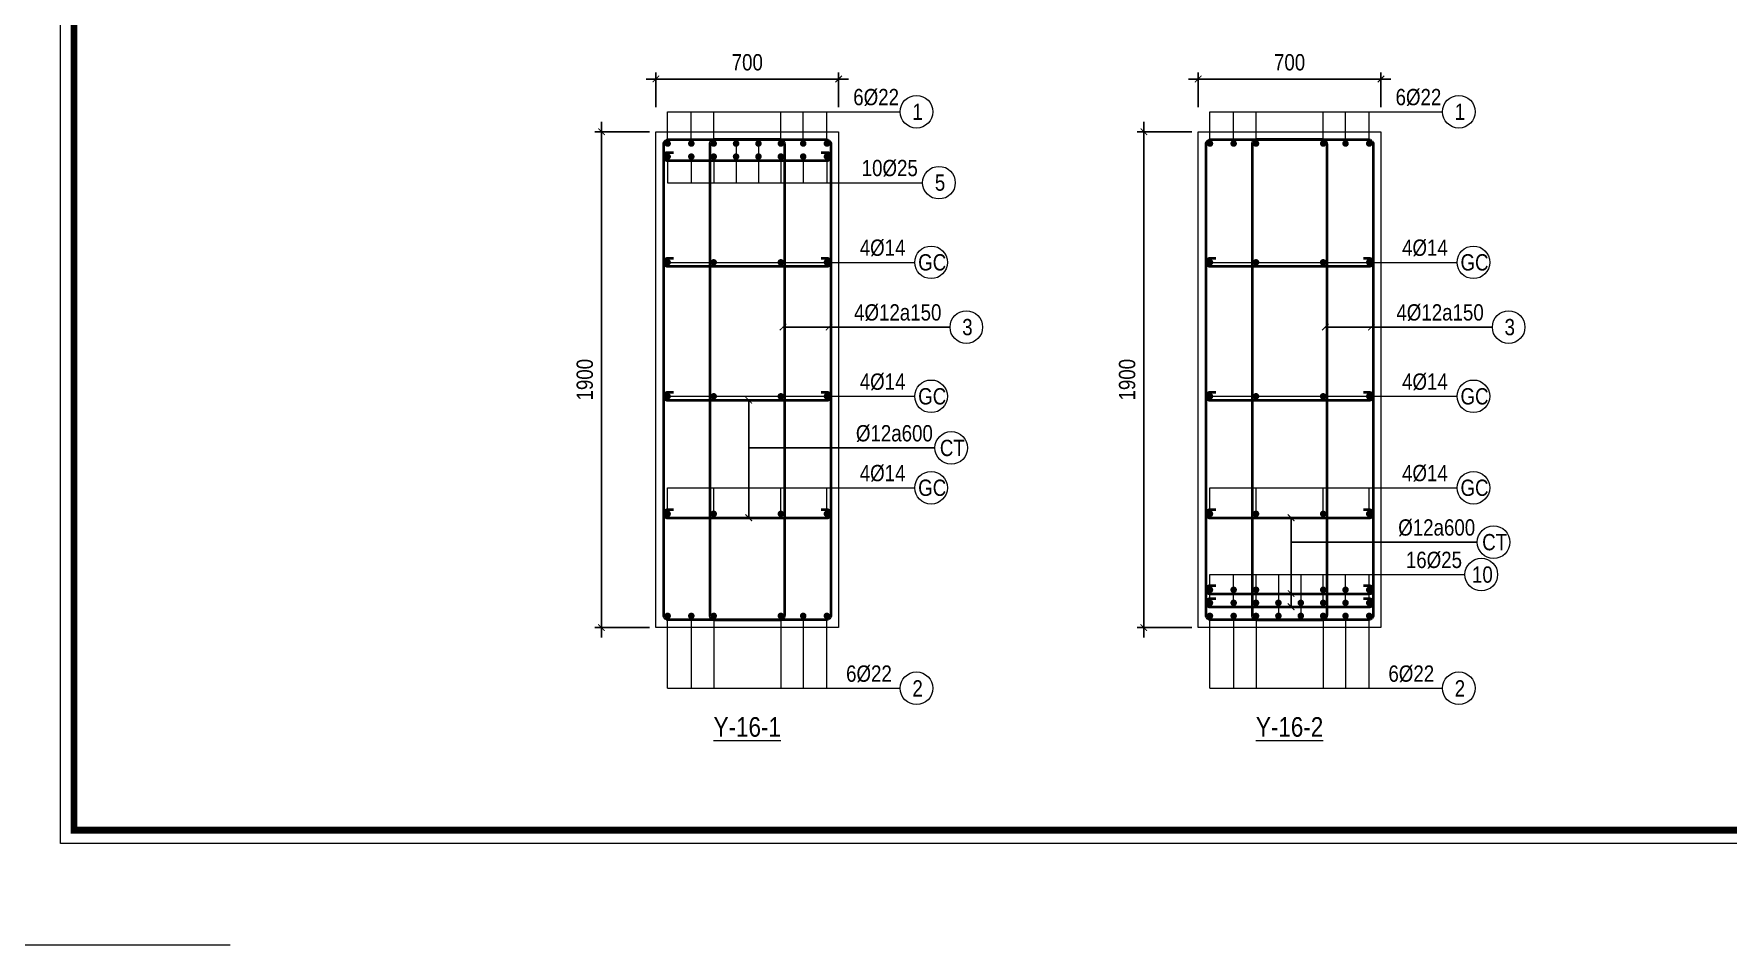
# Model space of a CAD drawing. Header units: millimetres. Extents: x 3014920 to 3563667, y -1638653 to -1356471.
# Drawn here: x 3193308 to 3199796, y -1621074 to -1617582 of the extents above; entities that cross this region are included whole.
import ezdxf
from ezdxf.enums import TextEntityAlignment as Align

# ---------------------------------------------------------------- set-up
doc = ezdxf.new("R2010")
doc.units = ezdxf.units.MM
doc.header["$MEASUREMENT"] = 0
doc.header["$PDMODE"] = 2
doc.layers.get('0').update_dxf_attribs({"lineweight": 9})
doc.layers.get('Defpoints').update_dxf_attribs({"color": 10, "lineweight": 0})
for name, color, linetype, lineweight in [('CDAI', 21, 'Continuous', 40), ('CTHEP', 50, 'Continuous', 50), ('DBAO', 90, 'Continuous', 13), ('DGIONG', 130, 'Continuous', 13), ('KTH', 154, 'Continuous', 9), ('TEXT', 7, 'Continuous', 15)]:
    doc.layers.add(name, color=color, linetype=linetype, lineweight=lineweight)
doc.styles.add('Star-HelCon', font='VHELVCN_0.TTF')
doc.styles.add('TTP-HelCon', font='VHELVCN_0.TTF')
doc.dimstyles.new('TTP-25', dxfattribs={"dimscale": 25, "dimtxt": 2.5, "dimasz": 1, "dimexe": 1, "dimexo": 1, "dimgap": 0.09, "dimtad": 0, "dimdec": 4, "dimrnd": 1, "dimzin": 9, "dimdsep": 46, "dimtxsty": 'TTP-HelCon', "dimblk": 'ARCHTICK', "dimcen": 0.09, "dimdle": 1.5, "dimclrd": 256, "dimclre": 256, "dimclrt": 7, "dimadec": 0, "dimazin": 0, "dimtfac": 1, "dimtdec": 4, "dimtmove": 0, "dimatfit": 3, "dimldrblk": 'ARCHTICK', "dimfxl": 1, "dimtvp": 1, "dimtolj": 1, "dimtzin": 0, "dimarcsym": 0})

# ---------------------------------------------------------------- blocks, each defined once
blk = doc.blocks.new('_ArchTick')
at = {"color": 0, "linetype": 'ByBlock', "const_width": 0.15}
blk.add_lwpolyline([(-0.5, -0.5), (0.5, 0.5)], dxfattribs=at)
blk = doc.blocks.new('*D362')
at = {"layer": 'Defpoints', "color": 0, "ltscale": 500, "transparency": 16777216}
for p in [(3195689.9, -1617957.7), (3195481.6, -1619857.7), (3195689.9, -1619857.7)]:
    blk.add_point(p, dxfattribs=at)
at = {"layer": 'KTH', "lineweight": -2, "ltscale": 500, "transparency": 16777216}
for p, q in [((3195481.6, -1617920.2), (3195481.6, -1619895.2)), ((3195664.9, -1617957.7), (3195456.6, -1617957.7)), ((3195664.9, -1619857.7), (3195456.6, -1619857.7))]:
    blk.add_line(p, q, dxfattribs=at)
at = {"layer": 'KTH', "lineweight": -2, "ltscale": 500, "transparency": 16777216, "xscale": 25, "yscale": 25, "zscale": 25}
for p, rotation in [((3195481.6, -1617957.7), 90), ((3195481.6, -1619857.7), 270)]:
    blk.add_blockref('_ArchTick', p, dxfattribs=dict(at, rotation=rotation))
at = {"layer": 'KTH', "color": 7, "ltscale": 500, "transparency": 16777216, "insert": (3195417.8, -1618907.7), "char_height": 62.5, "attachment_point": 5, "rotation": 90, "style": 'TTP-HelCon'}
blk.add_mtext('\\A1;1900', dxfattribs=at)
blk = doc.blocks.new('*D363')
at = {"layer": 'Defpoints', "color": 0, "ltscale": 500, "transparency": 16777216}
for p in [(3195689.9, -1617755.5), (3195689.9, -1617888.7), (3196389.9, -1617888.7)]:
    blk.add_point(p, dxfattribs=at)
at = {"layer": 'KTH', "lineweight": -2, "ltscale": 500, "transparency": 16777216}
for p, q in [((3195689.9, -1617863.7), (3195689.9, -1617730.5)), ((3196389.9, -1617863.7), (3196389.9, -1617730.5)), ((3196427.4, -1617755.5), (3195652.4, -1617755.5))]:
    blk.add_line(p, q, dxfattribs=at)
at = {"layer": 'KTH', "lineweight": -2, "ltscale": 500, "transparency": 16777216, "xscale": 25, "yscale": 25, "zscale": 25, "rotation": 180}
blk.add_blockref('_ArchTick', (3195689.9, -1617755.5), dxfattribs=at)
at = {"layer": 'KTH', "lineweight": -2, "ltscale": 500, "transparency": 16777216, "xscale": 25, "yscale": 25, "zscale": 25}
blk.add_blockref('_ArchTick', (3196389.9, -1617755.5), dxfattribs=at)
at = {"layer": 'KTH', "color": 7, "ltscale": 500, "transparency": 16777216, "insert": (3196039.9, -1617691.7), "char_height": 62.5, "attachment_point": 5, "style": 'TTP-HelCon'}
blk.add_mtext('\\A1;700', dxfattribs=at)
blk = doc.blocks.new('*D364')
at = {"layer": 'Defpoints', "color": 0, "ltscale": 500, "transparency": 16777216}
for p in [(3197766.9, -1617957.7), (3197558.7, -1619857.7), (3197766.9, -1619857.7)]:
    blk.add_point(p, dxfattribs=at)
at = {"layer": 'KTH', "lineweight": -2, "ltscale": 500, "transparency": 16777216}
for p, q in [((3197558.7, -1617920.2), (3197558.7, -1619895.2)), ((3197741.9, -1617957.7), (3197533.7, -1617957.7)), ((3197741.9, -1619857.7), (3197533.7, -1619857.7))]:
    blk.add_line(p, q, dxfattribs=at)
at = {"layer": 'KTH', "lineweight": -2, "ltscale": 500, "transparency": 16777216, "xscale": 25, "yscale": 25, "zscale": 25}
for p, rotation in [((3197558.7, -1617957.7), 90), ((3197558.7, -1619857.7), 270)]:
    blk.add_blockref('_ArchTick', p, dxfattribs=dict(at, rotation=rotation))
at = {"layer": 'KTH', "color": 7, "ltscale": 500, "transparency": 16777216, "insert": (3197494.9, -1618907.7), "char_height": 62.5, "attachment_point": 5, "rotation": 90, "style": 'TTP-HelCon'}
blk.add_mtext('\\A1;1900', dxfattribs=at)
blk = doc.blocks.new('*D365')
at = {"layer": 'Defpoints', "color": 0, "ltscale": 500, "transparency": 16777216}
for p in [(3197766.9, -1617755.5), (3197766.9, -1617888.7), (3198466.9, -1617888.7)]:
    blk.add_point(p, dxfattribs=at)
at = {"layer": 'KTH', "lineweight": -2, "ltscale": 500, "transparency": 16777216}
for p, q in [((3197766.9, -1617863.7), (3197766.9, -1617730.5)), ((3198466.9, -1617863.7), (3198466.9, -1617730.5)), ((3198504.4, -1617755.5), (3197729.4, -1617755.5))]:
    blk.add_line(p, q, dxfattribs=at)
at = {"layer": 'KTH', "lineweight": -2, "ltscale": 500, "transparency": 16777216, "xscale": 25, "yscale": 25, "zscale": 25, "rotation": 180}
blk.add_blockref('_ArchTick', (3197766.9, -1617755.5), dxfattribs=at)
at = {"layer": 'KTH', "lineweight": -2, "ltscale": 500, "transparency": 16777216, "xscale": 25, "yscale": 25, "zscale": 25}
blk.add_blockref('_ArchTick', (3198466.9, -1617755.5), dxfattribs=at)
at = {"layer": 'KTH', "color": 7, "ltscale": 500, "transparency": 16777216, "insert": (3198116.9, -1617691.7), "char_height": 62.5, "attachment_point": 5, "style": 'TTP-HelCon'}
blk.add_mtext('\\A1;700', dxfattribs=at)
blk = doc.blocks.new('CHG_XX_Khung ten')
blk.add_lwpolyline([(15, 579), (826, 579), (826, 15), (15, 15)], close=True)
at = {"color": 4, "linetype": 'Continuous', "const_width": 1}
blk.add_lwpolyline([(17, 577), (824, 577), (824, 17), (17, 17)], close=True, dxfattribs=at)
at = {"layer": 'Defpoints', "color": 1, "ltscale": 2}
blk.add_lwpolyline([(40.06, 0), (0, 0), (0, 40)], dxfattribs=at)

msp = doc.modelspace()

# ---------------------------------------------------------------- linework, layer by layer
at = {"layer": 'CDAI', "elevation": 0}
for points in [[(3195738.60978, -1617987.74011), (3196341.10978, -1617987.74011, -0.4142135624), (3196359.85978, -1618006.49011), (3196359.85978, -1619808.99011, -0.4142135624), (3196341.10978, -1619827.74011), (3195738.60978, -1619827.74011, -0.4142135624), (3195719.85978, -1619808.99011), (3195719.85978, -1618006.49011, -0.4142135624)], [(3196164.68121, -1617987.74011), (3195915.03835, -1617987.74011, 0.4142135624), (3195896.28835, -1618006.49011), (3195896.28835, -1619808.99011, 0.4142135624), (3195915.03835, -1619827.74011), (3196164.68121, -1619827.74011, 0.4142135624), (3196183.43121, -1619808.99011), (3196183.43121, -1618006.49011, 0.4142135624)], [(3197815.69368, -1617987.74011), (3198418.19368, -1617987.74011, -0.4142135624), (3198436.94368, -1618006.49011), (3198436.94368, -1619808.99011, -0.4142135624), (3198418.19368, -1619827.74011), (3197815.69368, -1619827.74011, -0.4142135624), (3197796.94368, -1619808.99011), (3197796.94368, -1618006.49011, -0.4142135624)], [(3198241.76511, -1617987.74011), (3197992.12225, -1617987.74011, 0.4142135624), (3197973.37225, -1618006.49011), (3197973.37225, -1619808.99011, 0.4142135624), (3197992.12225, -1619827.74011), (3198241.76511, -1619827.74011, 0.4142135624), (3198260.51511, -1619808.99011), (3198260.51511, -1618006.49011, 0.4142135624)]]:
    msp.add_lwpolyline(points, format="xyb", close=True, dxfattribs=at)
for points in [[(3195756.77977, -1618037.74011), (3195734.85978, -1618037.74011, 0.4142135624), (3195719.85978, -1618052.74011), (3195719.85978, -1618052.74011, 0.4142135624), (3195734.85978, -1618067.74011), (3196344.85978, -1618067.74011, 0.4142135624), (3196359.85978, -1618052.74011), (3196359.85978, -1618052.74011, 0.4142135624), (3196344.85978, -1618037.74011), (3196322.93979, -1618037.74011)], [(3195756.77977, -1618443.01004), (3195734.85978, -1618443.01004, 0.4142135624), (3195719.85978, -1618458.01004), (3195719.85978, -1618458.01004, 0.4142135624), (3195734.85978, -1618473.01004), (3196344.85978, -1618473.01004, 0.4142135624), (3196359.85978, -1618458.01004), (3196359.85978, -1618458.01004, 0.4142135624), (3196344.85978, -1618443.01004), (3196322.93979, -1618443.01004)], [(3197833.86367, -1618443.01004), (3197811.94368, -1618443.01004, 0.4142135624), (3197796.94368, -1618458.01004), (3197796.94368, -1618458.01004, 0.4142135624), (3197811.94368, -1618473.01004), (3198421.94368, -1618473.01004, 0.4142135624), (3198436.94368, -1618458.01004), (3198436.94368, -1618458.01004, 0.4142135624), (3198421.94368, -1618443.01004), (3198400.02369, -1618443.01004)], [(3195756.77977, -1618956.34337), (3195734.85978, -1618956.34337, 0.4142135624), (3195719.85978, -1618971.34337), (3195719.85978, -1618971.34337, 0.4142135624), (3195734.85978, -1618986.34337), (3196344.85978, -1618986.34337, 0.4142135624), (3196359.85978, -1618971.34337), (3196359.85978, -1618971.34337, 0.4142135624), (3196344.85978, -1618956.34337), (3196322.93979, -1618956.34337)], [(3197833.86367, -1618956.34337), (3197811.94368, -1618956.34337, 0.4142135624), (3197796.94368, -1618971.34337), (3197796.94368, -1618971.34337, 0.4142135624), (3197811.94368, -1618986.34337), (3198421.94368, -1618986.34337, 0.4142135624), (3198436.94368, -1618971.34337), (3198436.94368, -1618971.34337, 0.4142135624), (3198421.94368, -1618956.34337), (3198400.02369, -1618956.34337)], [(3195756.77977, -1619406.6767), (3195734.85978, -1619406.6767, 0.4142135624), (3195719.85978, -1619421.6767), (3195719.85978, -1619421.6767, 0.4142135624), (3195734.85978, -1619436.6767), (3196344.85978, -1619436.6767, 0.4142135624), (3196359.85978, -1619421.6767), (3196359.85978, -1619421.6767, 0.4142135624), (3196344.85978, -1619406.6767), (3196322.93979, -1619406.6767)], [(3197833.86367, -1619406.6767), (3197811.94368, -1619406.6767, 0.4142135624), (3197796.94368, -1619421.6767), (3197796.94368, -1619421.6767, 0.4142135624), (3197811.94368, -1619436.6767), (3198421.94368, -1619436.6767, 0.4142135624), (3198436.94368, -1619421.6767), (3198436.94368, -1619421.6767, 0.4142135624), (3198421.94368, -1619406.6767), (3198400.02369, -1619406.6767)], [(3197833.86367, -1619697.74011), (3197811.94368, -1619697.74011, 0.4142135624), (3197796.94368, -1619712.74011), (3197796.94368, -1619712.74011, 0.4142135624), (3197811.94368, -1619727.74011), (3198421.94368, -1619727.74011, 0.4142135624), (3198436.94368, -1619712.74011), (3198436.94368, -1619712.74011, 0.4142135624), (3198421.94368, -1619697.74011), (3198400.02369, -1619697.74011)], [(3197833.86367, -1619747.74011), (3197811.94368, -1619747.74011, 0.4142135624), (3197796.94368, -1619762.74011), (3197796.94368, -1619762.74011, 0.4142135624), (3197811.94368, -1619777.74011), (3198421.94368, -1619777.74011, 0.4142135624), (3198436.94368, -1619762.74011), (3198436.94368, -1619762.74011, 0.4142135624), (3198421.94368, -1619747.74011), (3198400.02369, -1619747.74011)]]:
    msp.add_lwpolyline(points, format="xyb", dxfattribs=at)
at = {"layer": 'CTHEP', "const_width": 12.5, "elevation": 0}
for points in [[(3195728.60978, -1618002.74011, 1), (3195741.10978, -1618002.74011, 1)], [(3195819.32407, -1618002.74011, -1), (3195831.82407, -1618002.74011, -1)], [(3195905.03835, -1618002.74011, -1), (3195917.53835, -1618002.74011, -1)], [(3195990.75264, -1618002.74011, -1), (3196003.25264, -1618002.74011, -1)], [(3196088.96692, -1618002.74011, 1), (3196076.46692, -1618002.74011, 1)], [(3196174.68121, -1618002.74011, 1), (3196162.18121, -1618002.74011, 1)], [(3196260.39549, -1618002.74011, 1), (3196247.89549, -1618002.74011, 1)], [(3196338.60978, -1618002.74011, 1), (3196351.10978, -1618002.74011, 1)], [(3197805.69368, -1618002.74011, 1), (3197818.19368, -1618002.74011, 1)], [(3197896.40797, -1618002.74011, -1), (3197908.90797, -1618002.74011, -1)], [(3197982.12225, -1618002.74011, -1), (3197994.62225, -1618002.74011, -1)], [(3198251.76511, -1618002.74011, 1), (3198239.26511, -1618002.74011, 1)], [(3198337.4794, -1618002.74011, 1), (3198324.9794, -1618002.74011, 1)], [(3198415.69368, -1618002.74011, 1), (3198428.19368, -1618002.74011, 1)], [(3195728.60978, -1618052.74011, 1), (3195741.10978, -1618052.74011, 1)], [(3195819.32407, -1618052.74011, -1), (3195831.82407, -1618052.74011, -1)], [(3195905.03835, -1618052.74011, -1), (3195917.53835, -1618052.74011, -1)], [(3195990.75264, -1618052.74012, -1), (3196003.25264, -1618052.74012, -1)], [(3196088.96692, -1618052.74012, 1), (3196076.46692, -1618052.74012, 1)], [(3196174.68121, -1618052.74011, 1), (3196162.18121, -1618052.74011, 1)], [(3196260.39549, -1618052.74011, 1), (3196247.89549, -1618052.74011, 1)], [(3196338.60978, -1618052.74011, 1), (3196351.10978, -1618052.74011, 1)], [(3195728.60978, -1618458.01004, 1), (3195741.10978, -1618458.01004, 1)], [(3195905.03835, -1618458.01004, 1), (3195917.53835, -1618458.01004, 1)], [(3196162.18121, -1618458.01004, 1), (3196174.68121, -1618458.01004, 1)], [(3196338.60978, -1618458.01004, 1), (3196351.10978, -1618458.01004, 1)], [(3197805.69368, -1618458.01004, 1), (3197818.19368, -1618458.01004, 1)], [(3197982.12225, -1618458.01004, 1), (3197994.62225, -1618458.01004, 1)], [(3198239.26511, -1618458.01004, 1), (3198251.76511, -1618458.01004, 1)], [(3198415.69368, -1618458.01004, 1), (3198428.19368, -1618458.01004, 1)], [(3195728.60978, -1618971.34337, 1), (3195741.10978, -1618971.34337, 1)], [(3195905.03835, -1618971.34337, 1), (3195917.53835, -1618971.34337, 1)], [(3196162.18121, -1618971.34337, 1), (3196174.68121, -1618971.34337, 1)], [(3196338.60978, -1618971.34337, 1), (3196351.10978, -1618971.34337, 1)], [(3197805.69368, -1618971.34337, 1), (3197818.19368, -1618971.34337, 1)], [(3197982.12225, -1618971.34337, 1), (3197994.62225, -1618971.34337, 1)], [(3198239.26511, -1618971.34337, 1), (3198251.76511, -1618971.34337, 1)], [(3198415.69368, -1618971.34337, 1), (3198428.19368, -1618971.34337, 1)], [(3195728.60978, -1619421.6767, 1), (3195741.10978, -1619421.6767, 1)], [(3195905.03835, -1619421.6767, 1), (3195917.53835, -1619421.6767, 1)], [(3196162.18121, -1619421.6767, 1), (3196174.68121, -1619421.6767, 1)], [(3196338.60978, -1619421.6767, 1), (3196351.10978, -1619421.6767, 1)], [(3197805.69368, -1619421.6767, 1), (3197818.19368, -1619421.6767, 1)], [(3197982.12225, -1619421.6767, 1), (3197994.62225, -1619421.6767, 1)], [(3198239.26511, -1619421.6767, 1), (3198251.76511, -1619421.6767, 1)], [(3198415.69368, -1619421.6767, 1), (3198428.19368, -1619421.6767, 1)], [(3197805.69368, -1619712.74011, -1), (3197818.19368, -1619712.74011, -1)], [(3197805.69368, -1619762.74011, -1), (3197818.19368, -1619762.74011, -1)], [(3197896.40797, -1619712.74011, 1), (3197908.90797, -1619712.74011, 1)], [(3197896.40797, -1619762.74011, 1), (3197908.90797, -1619762.74011, 1)], [(3197982.12225, -1619712.74011, 1), (3197994.62225, -1619712.74011, 1)], [(3197982.12225, -1619762.74011, 1), (3197994.62225, -1619762.74011, 1)], [(3198067.83654, -1619762.74011, 1), (3198080.33654, -1619762.74011, 1)], [(3198166.05083, -1619762.74011, -1), (3198153.55083, -1619762.74011, -1)], [(3198251.76511, -1619712.74011, -1), (3198239.26511, -1619712.74011, -1)], [(3198251.76511, -1619762.74011, -1), (3198239.26511, -1619762.74011, -1)], [(3198337.4794, -1619712.74011, -1), (3198324.9794, -1619712.74011, -1)], [(3198337.4794, -1619762.74011, -1), (3198324.9794, -1619762.74011, -1)], [(3198415.69368, -1619712.74011, -1), (3198428.19368, -1619712.74011, -1)], [(3198415.69368, -1619762.74011, -1), (3198428.19368, -1619762.74011, -1)], [(3195728.60978, -1619812.74011, 1), (3195741.10978, -1619812.74011, 1)], [(3195819.32407, -1619812.74011, 1), (3195831.82407, -1619812.74011, 1)], [(3195905.03835, -1619812.74011, 1), (3195917.53835, -1619812.74011, 1)], [(3196174.68121, -1619812.74011, -1), (3196162.18121, -1619812.74011, -1)], [(3196260.39549, -1619812.74011, -1), (3196247.89549, -1619812.74011, -1)], [(3196338.60978, -1619812.74011, 1), (3196351.10978, -1619812.74011, 1)], [(3197805.69368, -1619812.74011, 1), (3197818.19368, -1619812.74011, 1)], [(3197896.40797, -1619812.74011, 1), (3197908.90797, -1619812.74011, 1)], [(3197982.12225, -1619812.74011, 1), (3197994.62225, -1619812.74011, 1)], [(3198067.83654, -1619812.74011, 1), (3198080.33654, -1619812.74011, 1)], [(3198166.05083, -1619812.74011, -1), (3198153.55083, -1619812.74011, -1)], [(3198251.76511, -1619812.74011, -1), (3198239.26511, -1619812.74011, -1)], [(3198337.4794, -1619812.74011, -1), (3198324.9794, -1619812.74011, -1)], [(3198415.69368, -1619812.74011, 1), (3198428.19368, -1619812.74011, 1)]]:
    msp.add_lwpolyline(points, format="xyb", close=True, dxfattribs=at)
at = {"layer": 'DBAO', "elevation": 0, "flags": 128}
for points in [[(3195689.85978, -1617957.74011), (3196389.85978, -1617957.74011)], [(3196389.85978, -1617957.74011), (3196389.85978, -1619857.74011), (3195689.85978, -1619857.74011), (3195689.85978, -1617957.74011)], [(3197766.94368, -1617957.74011), (3198466.94368, -1617957.74011)], [(3198466.94368, -1617957.74011), (3198466.94368, -1619857.74011), (3197766.94368, -1619857.74011), (3197766.94368, -1617957.74011)]]:
    msp.add_lwpolyline(points, dxfattribs=at)
at = {"layer": 'DGIONG'}
for p, q in [((3195734.85978, -1618002.74011), (3195734.85978, -1617880.99011)), ((3195734.85978, -1617880.99011), (3196625.45629, -1617880.99011)), ((3195825.57407, -1618002.74011), (3195825.57407, -1617880.99011)), ((3195911.28835, -1618002.74011), (3195911.28835, -1617880.99011)), ((3196168.43121, -1618002.74011), (3196168.43121, -1617880.99011)), ((3196254.14549, -1618002.74011), (3196254.14549, -1617880.99011)), ((3196344.85978, -1618002.74011), (3196344.85978, -1617880.99011)), ((3197811.94368, -1618002.74011), (3197811.94368, -1617880.99011)), ((3197811.94368, -1617880.99011), (3198702.54019, -1617880.99011)), ((3197902.65797, -1618002.74011), (3197902.65797, -1617880.99011)), ((3197988.37225, -1618002.74011), (3197988.37225, -1617880.99011)), ((3198245.51511, -1618002.74011), (3198245.51511, -1617880.99011)), ((3198331.2294, -1618002.74011), (3198331.2294, -1617880.99011)), ((3198421.94368, -1618002.74011), (3198421.94368, -1617880.99011)), ((3195734.85978, -1618052.74011), (3195734.85978, -1618152.74011)), ((3195825.57407, -1618052.74012), (3195825.57407, -1618152.74012)), ((3195911.28835, -1618052.74012), (3195911.28835, -1618152.74012)), ((3195997.00264, -1618002.74011), (3195997.00264, -1618152.74012)), ((3196082.71692, -1618002.74011), (3196082.71692, -1618152.74012)), ((3196168.43121, -1618052.74012), (3196168.43121, -1618152.74012)), ((3196254.14549, -1618052.74012), (3196254.14549, -1618152.74012)), ((3196344.85978, -1618052.74011), (3196344.85978, -1618152.74011)), ((3195734.85978, -1618152.74011), (3196711.61116, -1618152.74011)), ((3195734.85978, -1618458.01004), (3196681.42084, -1618458.01004)), ((3197811.94368, -1618458.01004), (3198758.50475, -1618458.01004)), ((3195734.85978, -1618971.34337), (3196681.42084, -1618971.34337)), ((3197811.94368, -1618971.34337), (3198758.50475, -1618971.34337)), ((3195734.85978, -1619321.6767), (3196681.42084, -1619321.6767)), ((3195734.85978, -1619421.6767), (3195734.85978, -1619321.6767)), ((3195911.28835, -1619421.6767), (3195911.28835, -1619321.6767)), ((3196168.43121, -1619421.6767), (3196168.43121, -1619321.6767)), ((3196344.85978, -1619421.6767), (3196344.85978, -1619321.6767)), ((3197811.94368, -1619321.6767), (3198758.50475, -1619321.6767)), ((3197811.94368, -1619421.6767), (3197811.94368, -1619321.6767)), ((3197988.37225, -1619421.6767), (3197988.37225, -1619321.6767)), ((3198245.51511, -1619421.6767), (3198245.51511, -1619321.6767)), ((3198421.94368, -1619421.6767), (3198421.94368, -1619321.6767)), ((3197811.94368, -1619654.34411), (3198788.69507, -1619654.34411)), ((3197811.94368, -1619762.74011), (3197811.94368, -1619654.34411)), ((3197902.65797, -1619762.74011), (3197902.65797, -1619654.34411)), ((3197988.37225, -1619762.74011), (3197988.37225, -1619654.34411)), ((3198074.08654, -1619654.34411), (3198074.08654, -1619812.74011)), ((3198159.80083, -1619654.34411), (3198159.80083, -1619812.74011)), ((3198245.51511, -1619762.74011), (3198245.51511, -1619654.34411)), ((3198331.2294, -1619762.74011), (3198331.2294, -1619654.34411)), ((3198421.94368, -1619762.74011), (3198421.94368, -1619654.34411)), ((3195734.85978, -1620090.14194), (3195734.85978, -1619812.74011)), ((3195825.57407, -1619812.74011), (3195825.57407, -1620090.14194)), ((3195911.28835, -1619812.74011), (3195911.28835, -1620090.14194)), ((3196168.43121, -1619812.74011), (3196168.43121, -1620090.14194)), ((3196254.14549, -1619812.74011), (3196254.14549, -1620090.14194)), ((3196344.85978, -1620090.14194), (3196344.85978, -1619812.74011)), ((3197811.94368, -1620090.14194), (3197811.94368, -1619812.74011)), ((3197902.65797, -1619812.74011), (3197902.65797, -1620090.14194)), ((3197988.37225, -1619812.74011), (3197988.37225, -1620090.14194)), ((3198245.51511, -1619812.74011), (3198245.51511, -1620090.14194)), ((3198331.2294, -1619812.74011), (3198331.2294, -1620090.14194)), ((3198421.94368, -1620090.14194), (3198421.94368, -1619812.74011)), ((3195734.85978, -1620090.14194), (3196625.45629, -1620090.14194)), ((3197811.94368, -1620090.14194), (3198702.54019, -1620090.14194))]:
    msp.add_line(p, q, dxfattribs=at)
for centre in [(3196687.95629, -1617880.99011), (3198765.04019, -1617880.99011), (3196774.11116, -1618152.74011), (3196743.92084, -1618458.01004), (3198821.00475, -1618458.01004), (3196878.87424, -1618706.03064), (3198955.95814, -1618706.03064), (3196743.92084, -1618971.34337), (3198821.00475, -1618971.34337), (3196821.02374, -1619169.15549), (3196743.92084, -1619321.6767), (3198821.00475, -1619321.6767), (3198898.10764, -1619530.19258), (3198851.19507, -1619654.34411), (3196687.95629, -1620090.14194), (3198765.04019, -1620090.14194)]:
    msp.add_circle(centre, 62.5, dxfattribs=at)

# ---------------------------------------------------------------- texts
at = {"layer": 'TEXT', "style": 'TTP-HelCon'}
for s, p in [('6Þ22', (3196445.81811, -1617855.99011)), ('6Þ22', (3198522.90202, -1617855.99011)), ('10Þ25', (3196478.07972, -1618127.74011)), ('4Þ14', (3196470.58557, -1618433.01004)), ('4Þ14', (3198547.66948, -1618433.01004)), ('4Þ12a150', (3196449.02594, -1618681.03064)), ('4Þ12a150', (3198526.10984, -1618681.03064)), ('4Þ14', (3196470.58557, -1618946.34337)), ('4Þ14', (3198547.66948, -1618946.34337)), ('Þ12a600', (3196455.93832, -1619144.15549)), ('4Þ14', (3196470.58557, -1619296.6767)), ('4Þ14', (3198547.66948, -1619296.6767)), ('Þ12a600', (3198533.02222, -1619505.19258)), ('16Þ25', (3198562.3158, -1619629.34411)), ('6Þ22', (3196418.31811, -1620065.14194)), ('6Þ22', (3198495.40202, -1620065.14194))]:
    msp.add_text(s, height=62.5, dxfattribs=at).set_placement(p)
at = {"layer": 'TEXT', "style": 'Star-HelCon'}
for s, p in [('1', (3196692.12296, -1617880.99011)), ('1', (3198769.20686, -1617880.99011)), ('5', (3196778.27783, -1618152.74011)), ('GC', (3196748.08751, -1618458.01004)), ('GC', (3198825.17141, -1618458.01004)), ('3', (3196883.0409, -1618706.03064)), ('3', (3198960.12481, -1618706.03064)), ('GC', (3196748.08751, -1618971.34337)), ('GC', (3198825.17141, -1618971.34337)), ('CT', (3196825.19041, -1619169.15549)), ('GC', (3196748.08751, -1619321.6767)), ('GC', (3198825.17141, -1619321.6767)), ('CT', (3198902.27431, -1619530.19258)), ('10', (3198855.36173, -1619654.34411)), ('2', (3196692.12296, -1620090.14194)), ('2', (3198769.20686, -1620090.14194))]:
    msp.add_text(s, height=62.5, dxfattribs=at).set_placement(p, align=Align.MIDDLE)
at = {"layer": 'TEXT', "style": 'TTP-HelCon'}
for s, p in [('%%UY-16-1', (3196039.85978, -1620275.7281)), ('%%UY-16-2', (3198116.94368, -1620275.7281))]:
    msp.add_text(s, height=75, dxfattribs=at).set_placement(p, align=Align.CENTER)

# ---------------------------------------------------------------- dimensions: what is measured, and where the dimension line sits
at = {"layer": 'KTH', "ltscale": 500}
for base, p1, p2, picture, middle in [((3195689.85978, -1617755.49011), (3196389.85978, -1617888.72816), (3195689.85978, -1617888.72816), '*D363', (3196039.85978, -1617691.65678)), ((3197766.94368, -1617755.49011), (3198466.94368, -1617888.72816), (3197766.94368, -1617888.72816), '*D365', (3198116.94368, -1617691.65678))]:
    dim = msp.add_linear_dim(base=base, p1=p1, p2=p2, dimstyle='TTP-25', dxfattribs=at)
    dim.commit()
    dim.dimension.update_dxf_attribs({"geometry": picture, "text_midpoint": middle})
for base, p1, p2, picture, middle in [((3195481.62214, -1619857.74011), (3195689.85978, -1617957.74011), (3195689.85978, -1619857.74011), '*D362', (3195417.78881, -1618907.74011)), ((3197558.70604, -1619857.74011), (3197766.94368, -1617957.74011), (3197766.94368, -1619857.74011), '*D364', (3197494.87271, -1618907.74011))]:
    dim = msp.add_linear_dim(base=base, p1=p1, p2=p2, angle=90, dimstyle='TTP-25', dxfattribs=at)
    dim.commit()
    dim.dimension.update_dxf_attribs({"geometry": picture, "text_midpoint": middle})

# ---------------------------------------------------------------- leaders
at = {"layer": 'DGIONG'}
for points in [[(3196176.51883, -1618706.03064), (3196816.37424, -1618706.03064)], [(3196352.9474, -1618706.03064), (3196816.37424, -1618706.03064)], [(3198253.60273, -1618706.03064), (3198893.45814, -1618706.03064)], [(3198430.0313, -1618706.03064), (3198893.45814, -1618706.03064)], [(3196045.50395, -1618986.34337), (3196045.50395, -1619169.15549), (3196758.52374, -1619169.15549)], [(3196045.50395, -1619436.6767), (3196045.50395, -1619169.15549), (3196758.52374, -1619169.15549)], [(3198122.58786, -1619436.6767), (3198122.58786, -1619530.19258), (3198835.60764, -1619530.19258)], [(3198122.58786, -1619777.74011), (3198122.58786, -1619530.19258), (3198835.60764, -1619530.19258)], [(3198122.58786, -1619727.74011), (3198122.58786, -1619530.19258), (3198835.60764, -1619530.19258)]]:
    msp.add_leader(points, dimstyle='TTP-25', dxfattribs=at)

# ---------------------------------------------------------------- next in the draw order: block references
at = {"color": 5, "xscale": 25.92478421704392, "yscale": 25.92478421704392, "zscale": 25.92478421704392}
msp.add_blockref('CHG_XX_Khung ten', (3193020.57556, -1621074.38806), dxfattribs=at)

doc.saveas('drawing.dxf')
